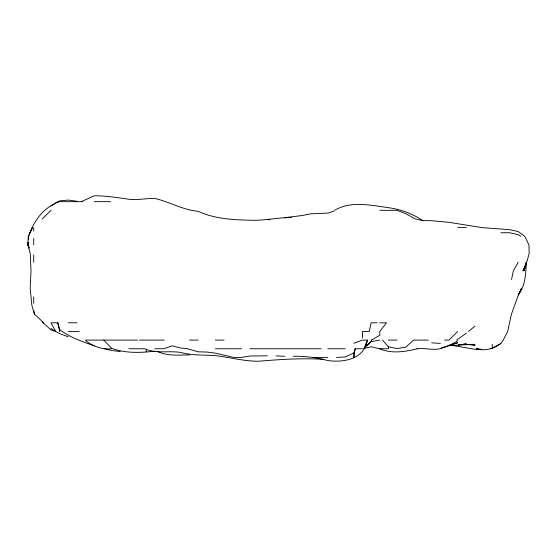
<?xml version="1.0" encoding="UTF-8"?>
<svg xmlns="http://www.w3.org/2000/svg" width="557" height="557" viewBox="0 0 557 557"><rect width="100%" height="100%" fill="white"/><g stroke="black" fill="none" stroke-linecap="round" stroke-linejoin="round"><path stroke-width="0.84" d="M28.163 242.33L27.941 244.927L30.266 253.574L31.004 270.883L30.175 288.185L31.888 305.494L34.423 314.141L43.244 322.35M30.022 233.125L32.355 227.618L28.24 236.272L27.941 244.927L29.173 248.074L27.85 244.927L28.101 242.33M355.157 348.752L353.848 357.239L353.848 352.929L355.157 348.752L362.496 348.752M511.528 279.53L513.359 270.883L518.233 262.229M526.887 261.672L529.15 253.574L528.969 244.927L524.764 236.272L518.233 231.573L509.585 229.651L481.923 227.618L449.019 222.313L431.717 220.725L423.062 220.551L415.369 218.971L405.761 213.679L397.106 210.316L379.804 210.316M379.804 322.795L386.509 322.795L379.804 331.45L379.804 335.272L371.568 340.097L371.15 341.58L363.916 348.752L367.411 340.097L362.496 340.097L353.848 343.286M367.411 340.097C364.257 359.035 344.17 362.788 327.892 360.56C316.585 357.601 304.978 355.965 293.281 356.292M28.999 235.486C33.907 220.495 44.142 206.731 59.676 201.662L82.485 201.662M526.664 262.229L522.995 270.883L526.532 262.229L524.123 270.883L526.372 262.229C525.724 273.515 525.571 285.644 518.233 294.966L521.561 288.185L518.233 295.412L511.444 314.141L507.671 331.45L503.208 340.097L500.931 343.418C493.906 348.64 484.917 351.404 476.319 348.752L481.192 349.225M457.673 331.45L449.019 340.097L444.563 340.097M42.367 218.88L51.021 210.316M366.492 345.437L371.15 341.58L379.804 340.097M468.437 331.45L474.975 326.11M466.32 333.149L456.552 340.097M51.021 206.083L57.559 201.662L58.965 201.662M334.604 210.316C351.251 200.562 370.586 205.275 388.452 207.677C400.852 209.418 412.786 213.665 423.062 220.892M490.578 348.752L492.277 348.271L500.931 343.418M457.673 340.863L449.019 345.681L440.009 348.752C432.323 350.409 424.726 347.784 417.04 348.752M353.848 352.929L345.194 356.995L336.505 357.406M81.357 201.662L94.279 195.765C105.886 195.841 117.43 197.519 128.89 199.26C137.579 200.325 146.15 198.243 154.846 198.452C169.544 201.878 182.856 209.982 198.104 211.291C214.271 218.741 232.485 219.869 250.016 220.203C263.983 220.871 277.685 217.543 291.548 217.453M334.179 211.075L327.892 213.094L310.583 213.825L301.936 215.545L284.627 217.669L286.361 217.627M441.151 348.021L457.673 342.743L449.019 345.542L457.673 345.215L466.32 343.864L458.46 344.943M364.069 348.397L371.15 346.802L379.804 348.856C391.968 353.96 405.085 351.718 417.423 348.752M103.797 340.097L111.588 348.292C125.402 353.444 140.413 352.839 154.846 351.175M59.676 200.798L68.323 200.095L76.977 201.237M267.325 355.826L250.016 356.027L241.369 357.406L233.696 357.406L215.413 353.173L206.758 352.038L198.104 351.822L187.577 348.752L180.802 347.993L172.148 345.834L163.5 348.752L154.846 348.752M458.536 345.02L474.975 344.372L472.378 344.351M189.457 354.941C178.637 354.9 167.225 356.376 157.206 351.3M500.931 232.749L509.585 232.729L518.233 234.671L520.858 236.272M94.279 201.662L110.585 201.662M457.673 227.618L466.32 227.618M42.367 321.452L43.035 322.795L43.683 322.795M57.803 322.795L59.676 331.45L59.676 329.605L57.803 322.795L51.021 322.795L55.686 331.45L59.676 333.65L68.323 336.797M68.323 322.795L76.977 322.795M376.985 322.795L371.15 322.795L369.284 331.45L362.496 331.45L362.496 338.092M68.323 331.45L79.122 331.45M85.632 340.097L137.544 340.097M139.368 340.097L164.211 340.097M189.457 340.097L198.104 340.097M215.413 340.097L224.06 340.097M371.15 340.097L371.568 340.097M388.452 340.097L397.106 340.097M428.382 340.097L413.573 340.097L405.761 347.185L397.106 348.536L388.452 346.844L382.513 340.097M85.632 340.71C92.998 346.363 102.23 349.726 111.588 348.752L111.588 348.292M128.89 348.752L144.723 348.752C156.016 353.96 168.862 350.52 180.802 352.449C192.102 355.617 203.841 354.809 215.413 355.617C229.881 357.322 244.001 361.326 258.671 361.235C280.241 359.439 301.929 357.935 323.561 359.349M215.413 348.752L241.592 348.752M250.016 348.752L321.187 348.752M327.892 348.752L345.194 348.752M379.804 348.752L388.452 348.752L388.452 346.844M312.916 357.406L327.892 357.406M481.896 349.427L474.975 349.26L449.805 345.089M275.98 355.902L284.627 356.306M267.325 219.618L269.922 219.75M431.717 342.827L440.364 343.411M468.054 344.477L474.975 345.159L469.467 344.505M120.235 351.599L111.588 350.437L104.256 348.752M94.279 345.883C82.29 341.511 69.869 337.514 59.676 329.605M51.021 328.512L55.686 331.45L51.021 329.918L43.035 322.795M33.949 311.008L34.423 314.141M492.277 344.379L492.277 348.264M146.192 349.615L146.192 351.899M33.719 227.618L33.719 231.092M33.719 238.473L33.719 244.927M33.719 254.974L33.719 262.229M33.719 296.839L33.719 303.259M28.692 236.272L28.393 239.733L28.692 236.272"/></g></svg>
